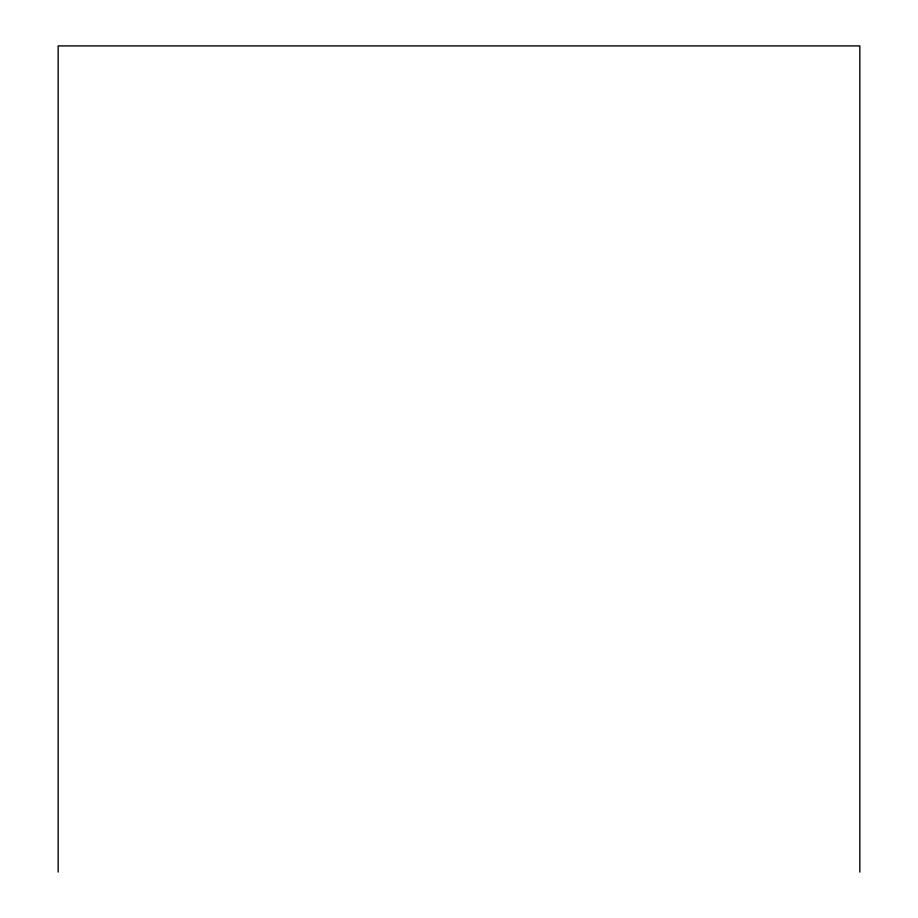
<?xml version="1.0" encoding="UTF-8"?>
<svg xmlns="http://www.w3.org/2000/svg" width="918" height="918" viewBox="0 0 918 918"><rect width="100%" height="100%" fill="white"/><g stroke="black" fill="none" stroke-linecap="round" stroke-linejoin="round"><path stroke-width="1.38" d="M859.845 872.1L859.845 45.9L58.155 45.9L58.155 872.1"/></g></svg>
